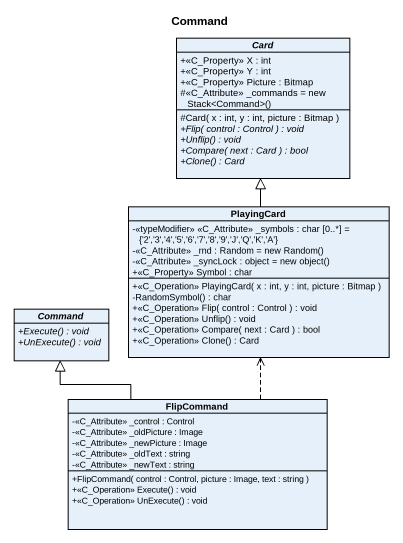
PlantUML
@startuml
title Command
hide circle
hide empty members
skinparam classAttributeIconSize 0
abstract class "Card" as Card_ {
  +<<C_Property>> X : int
  +<<C_Property>> Y : int
  +<<C_Property>> Picture : Bitmap
  {field} #<<C_Attribute>> _commands = new Stack<Command>()
  #Card( x : int, y : int, picture : Bitmap )
  {abstract} +Flip( control : Control ) : void
  {abstract} +Unflip() : void
  {abstract} +Compare( next : Card ) : bool
  {abstract} +Clone() : Card
}
class PlayingCard {
  -<<typeModifier>> <<C_Attribute>> _symbols : char [0..*] = {'2','3','4','5','6','7','8','9','J','Q','K','A'}
  {field} -<<C_Attribute>> _rnd : Random = new Random()
  {field} -<<C_Attribute>> _syncLock : object = new object()
  +<<C_Property>> Symbol : char
  +<<C_Operation>> PlayingCard( x : int, y : int, picture : Bitmap )
  -RandomSymbol() : char
  +<<C_Operation>> Flip( control : Control ) : void
  +<<C_Operation>> Unflip() : void
  +<<C_Operation>> Compare( next : Card ) : bool
  +<<C_Operation>> Clone() : Card
}
abstract class Command {
  {abstract} +Execute() : void
  {abstract} +UnExecute() : void
}
class FlipCommand {
  -<<C_Attribute>> _control : Control
  -<<C_Attribute>> _oldPicture : Image
  -<<C_Attribute>> _newPicture : Image
  -<<C_Attribute>> _oldText : string
  -<<C_Attribute>> _newText : string
  +FlipCommand( control : Control, picture : Image, text : string )
  +<<C_Operation>> Execute() : void
  +<<C_Operation>> UnExecute() : void
}
PlayingCard -up-|> Card_
FlipCommand .up.> PlayingCard
FlipCommand -up-|> Command
@enduml
